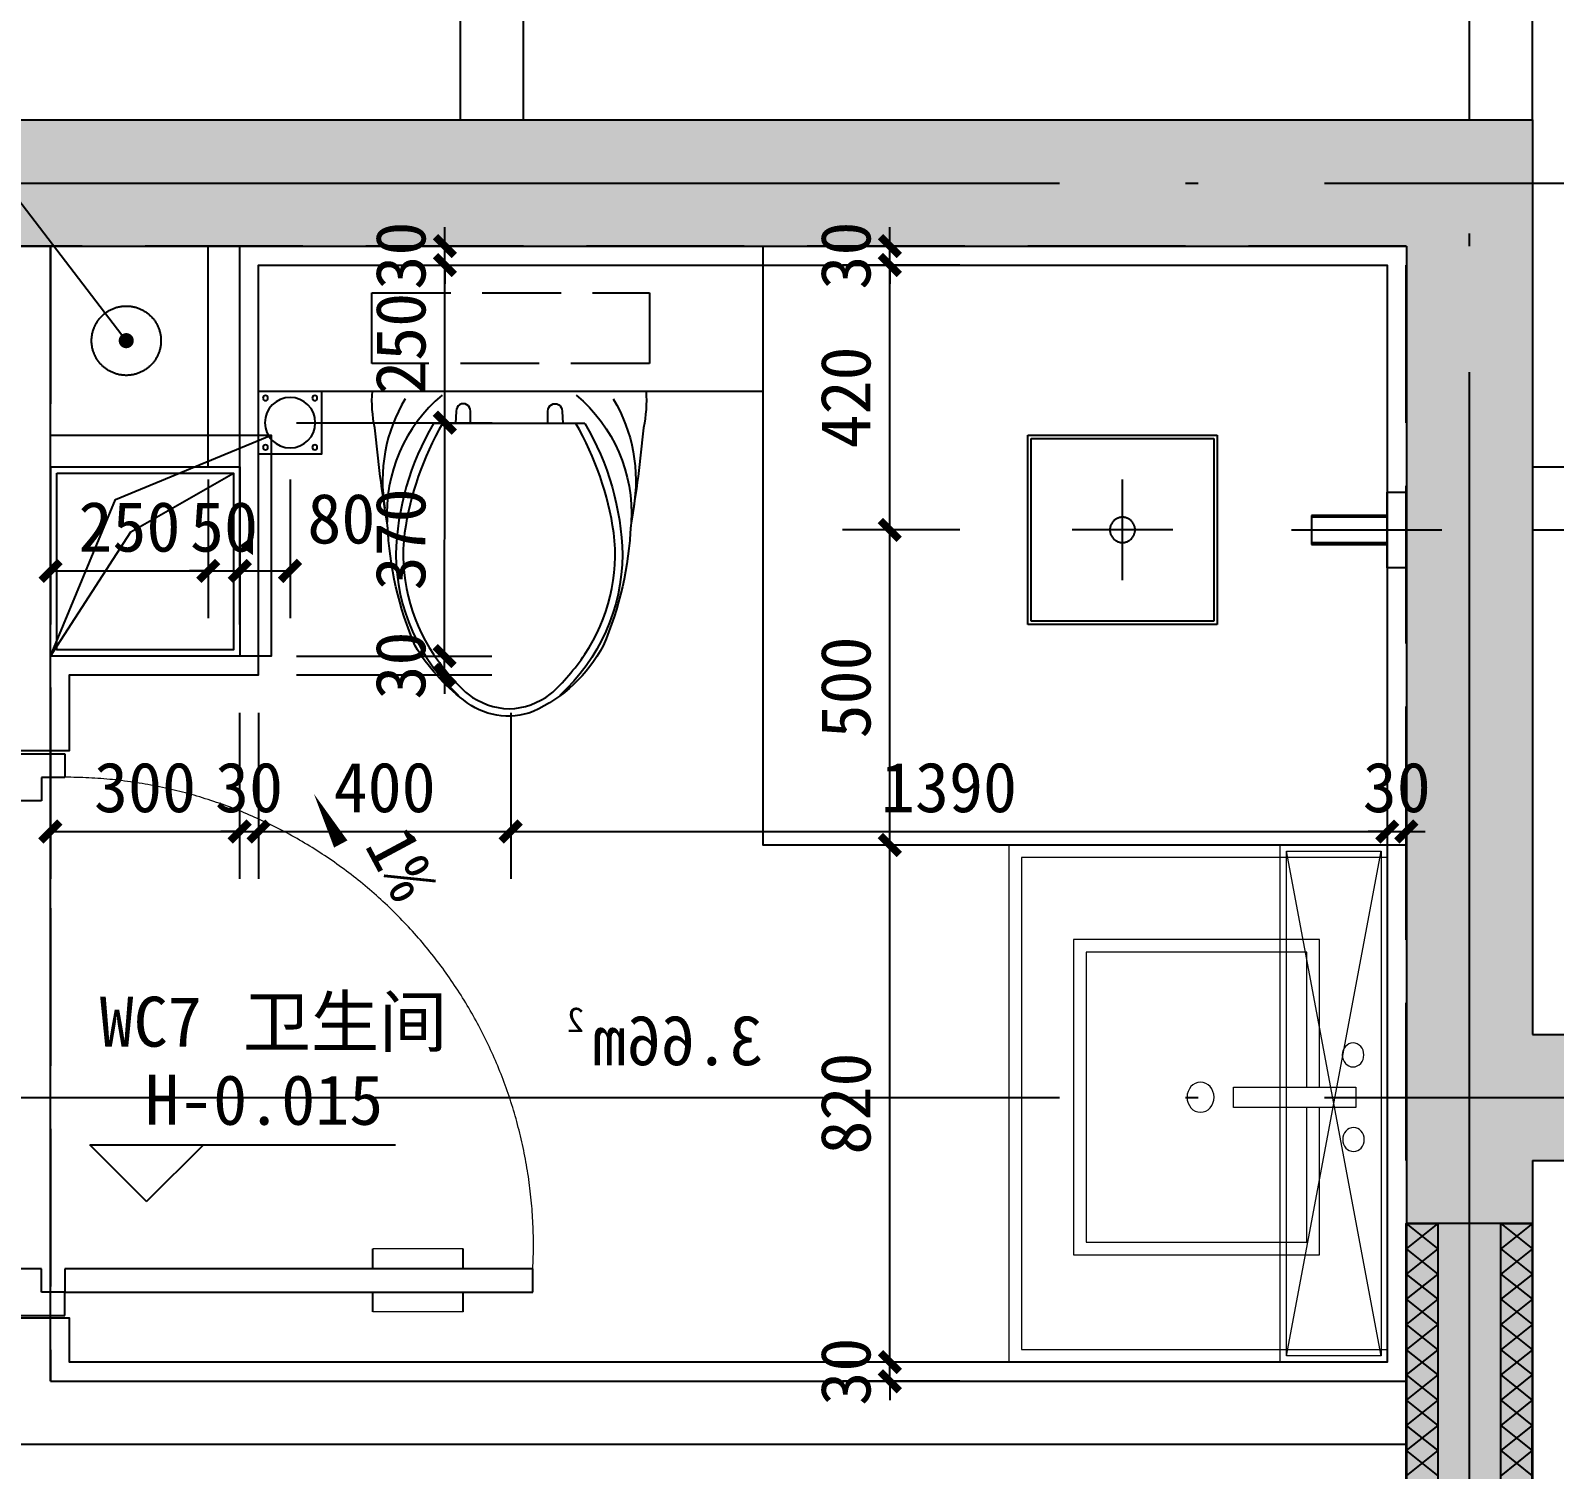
# Model space of a CAD drawing. Header units: millimetres. Extents: x -15 to 66915, y -15 to 18798.
# Drawn here: x 34304 to 36720, y 2882 to 5164 of the extents above; entities that cross this region are included whole.
import ezdxf
from ezdxf.xclip import XClip

# ---------------------------------------------------------------- set-up
doc = ezdxf.new("R2010")
doc.units = ezdxf.units.MM
doc.header["$LTSCALE"] = 1000
doc.header["$XCLIPFRAME"] = 2
for name, pattern in [('1#2#楼$0$DOTE', [2.42, 2, -0.2, 0.02, -0.2]), ('160-WC$0$__DASH', [0.35, 0.25, -0.1]), ('160-WC$0$DASH', [0.35, 0.25, -0.1]), ('160-墙体$0$给排水_排水-污水', [0]), ('3#-轴线$0$DOTE', [2.42, 2, -0.2, 0.02, -0.2]), ('DASH', [0.35, 0.25, -0.1])]:
    doc.linetypes.add(name, pattern=pattern)
doc.layers.get('Defpoints').update_dxf_attribs({"color": 4, "linetype": 'DASH'})
for name, color, linetype in [('1#2#楼$0$A-ANNO-DIM-SYMB', 3, 'Continuous'), ('1#2#楼$0$A-ANNO-DIMS', 3, 'Continuous'), ('1#2#楼$0$A-ANNO-DOTE', 10, '1#2#楼$0$DOTE'), ('1#2#楼$0$A-ANNO-ELEV', 3, 'Continuous'), ('1#2#楼$0$A-ANNO-IDEN', 3, 'Continuous'), ('1#2#楼$0$A-ANNO-TEXT', 7, 'Continuous'), ('1#2#楼$0$A-DOOR-IDEN', 53, 'Continuous'), ('160-WC$0$A-FLOR-SPCL', 225, 'Continuous'), ('160-WC$0$BS-STAIR', 225, 'Continuous'), ('160-WC$0$FF-洁具及配件', 31, 'Continuous'), ('160-WC$0$洁具', 225, 'Continuous'), ('160-墙体$0$A-DOOR', 51, 'Continuous'), ('160-墙体$0$A-FLOR-UNDR', 177, 'Continuous'), ('160-墙体$0$A-FURN-MOVE', 47, 'Continuous'), ('160-墙体$0$A-WALL-BLOK', 131, 'Continuous'), ('160-墙体$0$A-WALL-STUD', 133, 'Continuous'), ('160-墙体$0$P_drainage-sanitary', 93, '160-墙体$0$给排水_排水-污水'), ('160-墙体-PC$0$A-ANNO-HATC-PATT', 8, 'Continuous'), ('160-核心筒-标准层$0$A-COLU-CONC-HATC', 204, 'Continuous'), ('160-核心筒-标准层$0$A-WALL-BLOK', 131, 'Continuous'), ('160-核心筒-标准层$0$A-WALL-CONC', 9, 'Continuous'), ('3#-轴线$0$A-ANNO-DOTE', 10, '3#-轴线$0$DOTE')]:
    doc.layers.add(name, color=color, linetype=linetype)
doc.layers.add('160-WC$0$JJ-01-固定家具', color=225, linetype='Continuous', lineweight=0)
doc.styles.add('1#2#楼$0$_TCH_DIM', font='')
doc.styles.add('1#2#楼$0$_TCH_DIM_T3', font='')
doc.styles.add('1#2#楼$0$_TCH_WINDOW', font='')
doc.styles.add('160-WC$0$_TCH_SPACE', font='')
doc.styles.get('1#2#楼$0$_TCH_DIM').set_extended_font_data('SimSun')
doc.styles.get('1#2#楼$0$_TCH_DIM_T3').set_extended_font_data('SimSun')
doc.styles.get('1#2#楼$0$_TCH_WINDOW').set_extended_font_data('SimSun')
doc.styles.get('160-WC$0$_TCH_SPACE').set_extended_font_data('SimSun')
doc.dimstyles.new('1#2#楼$0$_TCH_ARCH&&30', dxfattribs={"dimtxt": 79.303797, "dimasz": 30, "dimexe": 75, "dimexo": 90, "dimgap": 30, "dimtad": 1, "dimdec": 0, "dimzin": 0, "dimdsep": 46, "dimtxsty": '1#2#楼$0$_TCH_DIM_T3', "dimblk": '1#2#楼$0$_ArchTick', "dimcen": 0.09, "dimclrt": 7, "dimazin": 2, "dimtfac": 1, "dimtdec": 0, "dimtix": 1, "dimtmove": 2, "dimatfit": 3, "dimfxl": 100, "dimtolj": 1, "dimtzin": 0, "dimarcsym": 0})

# ---------------------------------------------------------------- blocks, each defined once
blk = doc.blocks.new('160-墙体$0$$DorLib2D$00000009')
for p, q in [((0.4129, 0.9053), (0.4129, 0.0807)), ((0.4541, 0.9053), (0.4129, 0.9053)), ((0.4541, 0.0807), (0.4541, 0.9053)), ((0.4129, 0.7822), (0.378, 0.7822)), ((0.489, 0.7822), (0.4541, 0.7822)), ((0.4129, 0.6235), (0.378, 0.6235)), ((0.489, 0.6235), (0.4541, 0.6235)), ((-0.4941, 0.0807), (-0.4529, 0.0807)), ((-0.4941, -0.0018), (-0.4941, 0.0807)), ((-0.4529, 0.0807), (-0.4529, 0.0395)), ((0.4129, 0.0807), (0.4541, 0.0807)), ((0.4953, 0.0807), (0.4541, 0.0807)), ((0.4541, 0.0807), (0.4541, 0.0395)), ((0.4953, -0.0018), (0.4953, 0.0807)), ((-0.4529, 0.0395), (-0.4117, 0.0395)), ((-0.4117, 0.0395), (-0.4117, -0.0018)), ((0.4541, 0.0395), (0.4129, 0.0395)), ((0.4129, 0.0395), (0.4129, -0.0018)), ((-0.4941, -0.0018), (-0.4941, -0.0018)), ((-0.4117, -0.0018), (-0.4941, -0.0018)), ((0.4129, -0.0018), (0.4953, -0.0018)), ((0.4953, -0.0018), (0.4953, -0.0018))]:
    blk.add_line(p, q)
at = {"lineweight": 13}
for p, q in [((0.378, 0.7822), (0.378, 0.6235)), ((0.489, 0.7822), (0.489, 0.6235))]:
    blk.add_line(p, q, dxfattribs=at)
blk.add_arc((0.3716, 0.0817), 0.8246, 87.134, 180.0717, dxfattribs=at)
blk = doc.blocks.new('160-墙体')
at = {"layer": '160-墙体$0$A-DOOR'}
blk.add_line((10700, 3250), (10700, 4150), dxfattribs=at)
at = {"layer": '160-墙体$0$A-FLOR-UNDR'}
blk.add_lwpolyline([(10700, 4650), (11050, 4650), (11050, 4300), (10700, 4300)], close=True, dxfattribs=at)
blk.add_lwpolyline([(10700, 4300), (10803.1, 4548.2), (11050, 4650)], dxfattribs=at)
at = {"layer": '160-墙体$0$A-FURN-MOVE'}
for points in [[(10700, 4600), (11000, 4600), (11000, 4300), (10700, 4300)], [(10710, 4590), (10990, 4590), (10990, 4310), (10710, 4310)]]:
    blk.add_lwpolyline(points, close=True, dxfattribs=at)
blk.add_lwpolyline([(10700, 4300), (10827.1, 4496.7), (10990, 4590)], dxfattribs=at)
blk.add_lwpolyline([(11000, 4475, 0, 30, 0), (11020.8, 4475, 30, 30, 0)], format="xyseb", dxfattribs=at)
at = {"layer": '160-墙体$0$A-WALL-BLOK'}
for p, q in [((10700, 4950), (10600, 4950)), ((10700, 4150), (10700, 4950)), ((10600, 4150), (10700, 4150)), ((10700, 3250), (10600, 3250)), ((10700, 3150), (10700, 3250)), ((10700, 3150), (12850, 3150)), ((12850, 3150), (12850, 3050)), ((10600, 3050), (12850, 3050))]:
    blk.add_line(p, q, dxfattribs=at)
at = {"layer": '160-墙体$0$A-WALL-STUD'}
for p, q in [((10950, 4600), (10950, 4950)), ((10950, 4950), (11000, 4950)), ((11000, 4600), (11000, 4950)), ((10950, 4600), (11000, 4600))]:
    blk.add_line(p, q, dxfattribs=at)
at = {"layer": '160-墙体$0$P_drainage-sanitary'}
blk.add_circle((10820, 4800), 55, dxfattribs=at)
at = {"layer": '160-墙体$0$A-DOOR', "xscale": -900, "yscale": -900, "zscale": 100, "rotation": 90}
blk.add_blockref('160-墙体$0$$DorLib2D$00000009', (10650, 3700), dxfattribs=at)
blk = doc.blocks.new('160-核心筒-标准层')
at = {"layer": '160-核心筒-标准层$0$A-COLU-CONC-HATC'}
for points in [[(-7300, 1550), (-7500, 1350), (-3800, 1350), (-3600, 1550)], [(-3600, 1550), (-3800, 1350), (-3800, 0), (-3666.7, 0), (-3600, 100)], [(-3666.7, 0), (-3600, -100), (-1800, -100), (-1800, 100), (-3600, 100)], [(-3666.7, 0), (-3800, 0), (-3800, -3500), (-3700, -3566.7), (-3600, -3500), (-3600, -100)]]:
    blk.add_hatch(color=256, dxfattribs=at).paths.add_polyline_path(points)
at = {"layer": '160-核心筒-标准层$0$A-WALL-BLOK'}
for p, q in [((-5300, 1550), (-5300, 2200)), ((-3600, 1550), (-3600, 2200)), ((-5200, 1550), (-5200, 2100)), ((-3700, 1550), (-3700, 2100)), ((-5300, 1550), (-5200, 1550)), ((-3600, 1000), (-1800, 1000)), ((-3600, 1000), (-3600, 900)), ((-3600, 900), (-1800, 900))]:
    blk.add_line(p, q, dxfattribs=at)
at = {"layer": '160-核心筒-标准层$0$A-WALL-CONC'}
for p, q in [((-7300, 1550), (-3600, 1550)), ((-3600, 1550), (-3600, 100)), ((-7500, 1350), (-3800, 1350)), ((-3800, 1350), (-3800, 0)), ((-3600, 100), (-1800, 100)), ((-3800, 0), (-3800, -3500)), ((-3600, -100), (-1800, -100)), ((-3600, -100), (-3600, -3500))]:
    blk.add_line(p, q, dxfattribs=at)
blk = doc.blocks.new('160-WC$0$fffterthfhfghfghrtth')
at = {"color": 0, "ltscale": 300}
blk.add_line((-182.2, 0), (56.6, 0), dxfattribs=at)
at = {"color": 0, "linetype": '160-WC$0$DASH', "ltscale": 300}
for points in [[(-300, 150), (-600, 150), (-600, -150), (-300, -150)], [(-305, 145), (-595, 145), (-595, -145), (-305, -145)], [(-30, 60), (-30, -60), (0, -60), (0, 60)], [(-30, 23), (-30, -23), (-150, -23), (-150, 23)], [(-150, -20), (-150, 20), (-30, 20), (-30, -20)]]:
    blk.add_lwpolyline(points, close=True, dxfattribs=at)
for points in [[(-450, 80), (-450, -80)], [(-370, 0), (-530, 0)]]:
    blk.add_lwpolyline(points, dxfattribs=at)
blk.add_circle((-450, 0), 20, dxfattribs=at)
blk = doc.blocks.new('*U199')
for p, q in [((-420, 600.3), (-420, 0)), ((400, 600.3), (-420, 600.3)), ((400, 0), (400, 600.3)), ((-16, 244), (16, 244)), ((-16, 50), (-16, 244)), ((16, 244), (16, 50)), ((16, 50), (-16, 50))]:
    blk.add_line(p, q)
at = {"color": 250}
for p, q in [((-400, 580.3), (-400, 0)), ((380, 580.3), (-400, 580.3)), ((380, 0), (380, 580.3))]:
    blk.add_line(p, q, dxfattribs=at)
at = {"color": 0, "linetype": 'ByBlock'}
for p, q in [((-420, 170), (400, 170)), ((400, 0), (-420, 0))]:
    blk.add_line(p, q, dxfattribs=at)
at = {"color": 8}
for p, q in [((-410, 10), (390, 160)), ((-410, 160), (390, 10))]:
    blk.add_line(p, q, dxfattribs=at)
for points in [[(16, 107.6), (250, 107.6), (250, 497.6), (-250, 497.6), (-250, 107.6), (-16, 107.6)], [(16, 127.6), (230, 127.6), (230, 477.6), (-230, 477.6), (-230, 127.6), (-16, 127.6)]]:
    blk.add_lwpolyline(points)
blk.add_lwpolyline([(-410, 160), (390, 160), (390, 10), (-410, 10)], close=True, dxfattribs=at)
at = {"extrusion": (0, 0, -1)}
for centre, major_axis, start_param, end_param in [((0, 296.2), (-23.8, 0), 1.570796326795389, 7.853981633974973), ((67.1, 54.3), (-19, 0), 1.570796326798259, 7.853981633977845)]:
    blk.add_ellipse(centre, major_axis=major_axis, ratio=0.89986, start_param=start_param, end_param=end_param, dxfattribs=at)
blk.add_ellipse((-67.1, 53.6), major_axis=(19, 0), ratio=0.89986, dxfattribs=at)
blk = doc.blocks.new('160-WC$0$dfghrtjrtuj6')
at = {"layer": '160-WC$0$A-FLOR-SPCL'}
for points in [[(-217, 0, 0.071142), (-213, -58.1, 0.019152), (-192.8, -212.4, 0.090609), (-149, -404.1, 0.163158), (-38.2, -508, 0.273043), (72.6, -489.5, 0.094885), (149, -404.1, 0.090609), (192.8, -212.4, 0.019152), (213, -58.1, 0.071142), (217, 0)], [(-165, -12.4, 0.180688), (-197.1, -185.5, -4.705295)], [(-106.5, -6.4, 0.237416), (-193.6, -207.9, -3.87225)], [(-61.3, -50.9), (-61.5, -31.5, 1.018669), (-84.1, -31.5), (-85.1, -51.1)], [(61.3, -50.9), (61.5, -31.5, -1.018669), (84.1, -31.5), (85.1, -51.1)], [(106.5, -6.4, -0.237416), (193.6, -207.9, 3.87225)], [(165, -12.4, -0.180688), (197.1, -185.5, 4.705295)], [(-119.9, -51.4, 0.129606), (-179.5, -259.3, 0.211204), (-80.1, -482.5, 2.252949)], [(105.7, -51.3, -0.095348), (165.9, -224.7, -0.180567), (119.8, -417.3, -0.059956), (65.2, -480.7, -0.149733), (0, -503.9, -0.149733), (-65.2, -480.7, -0.059956), (-119.9, -417.3, -0.180567), (-165.9, -224.7, -0.095348), (-105.7, -51.3, 0.095348)], [(119.9, -51.4, -0.129606), (179.5, -259.3, -0.211204), (80.1, -482.5, -2.252949)]]:
    blk.add_lwpolyline(points, format="xyb", dxfattribs=at)
blk.add_lwpolyline([(-119.9, -51.4), (119.9, -51.4)], dxfattribs=at)
blk = doc.blocks.new('160-WC$0$A$C446C3F73')
at = {"layer": '160-WC$0$A-FLOR-SPCL'}
blk.add_lwpolyline([(-50, -50), (50, -50), (50, 50), (-50, 50)], close=True, dxfattribs=at)
for centre, radius in [((-39.1, 39.1), 4), ((0, 0), 40), ((39.1, 39.1), 4), ((-39.1, -39.1), 4), ((39.1, -39.1), 4)]:
    blk.add_circle(centre, radius, dxfattribs=at)
blk = doc.blocks.new('160-WC')
at = {"layer": '160-WC$0$A-FLOR-SPCL'}
blk.add_line((-10929.8, -3280), (-11729.8, -3280), dxfattribs=at)
blk.add_lwpolyline([(-10599.8, -3850), (-10629.8, -3850), (-10629.8, -3730), (-10929.8, -3730), (-10929.8, -3080), (-12719.8, -3080), (-12719.8, -3979.7), (-12719.8, -3979.7), (-12719.8, -4819.7), (-10629.8, -4819.7), (-10629.8, -4750), (-10599.8, -4750)], dxfattribs=at)
at = {"layer": '160-WC$0$A-FLOR-SPCL', "linetype": '160-WC$0$__DASH', "ltscale": 0.5}
blk.add_lwpolyline([(-11550, -3236.4), (-11109.6, -3236.4), (-11109.6, -3124.1), (-11550, -3124.1)], close=True, dxfattribs=at)
at = {"layer": '160-WC$0$BS-STAIR'}
blk.add_lwpolyline([(-12749.8, -3999.7), (-11729.8, -3999.7), (-11729.8, -3050)], dxfattribs=at)
at = {"layer": 'Defpoints'}
for points in [[(-12749.8, -3050), (-10599.8, -3050), (-10599.8, -4850), (-12749.8, -4850), (-12749.8, -4030), (-12749.8, -4030)], [(-10899.8, -3700), (-10599.8, -3700), (-10599.8, -3050), (-10899.8, -3050)]]:
    blk.add_lwpolyline(points, close=True, dxfattribs=at)
at = {"layer": '160-WC$0$A-FLOR-SPCL', "rotation": 90}
blk.add_blockref('160-WC$0$A$C446C3F73', (-10979.8, -3330), dxfattribs=at)
at = {"layer": '160-WC$0$FF-洁具及配件'}
blk.add_blockref('160-WC$0$dfghrtjrtuj6', (-11327.2, -3280), dxfattribs=at)
at = {"layer": '160-WC$0$JJ-01-固定家具', "extrusion": (0, 0, -1), "zscale": -1, "rotation": 90}
blk.add_blockref('*U199', (12719.8, -4399.7), dxfattribs=at)
at = {"layer": '160-WC$0$洁具', "extrusion": (0, 0, -1), "xscale": -1.000000000000001, "zscale": -1.000000000000001, "rotation": 179.9996984089175}
blk.add_blockref('160-WC$0$fffterthfhfghfghrtth', (12749.8, -3500), dxfattribs=at)
at = {"layer": 'Defpoints', "style": '160-WC$0$_TCH_SPACE'}
for s, height, p in [('3.66m', 79.3, (-11729.5, -4348.9)), ('2', 39.7, (-11445.9, -4296.4))]:
    blk.add_text(s, height=height, dxfattribs=at).set_placement(p)
blk = doc.blocks.new('160-家具-标', base_point=(73350, 11050.5))
at = {"layer": 'Defpoints'}
blk.add_lwpolyline([(60600, 11050.5), (63900, 11050.5), (63900, 15900.5), (62850, 15900.5), (62850, 14000.5), (60600, 14000.5)], close=True, dxfattribs=at)
blk = doc.blocks.new('160-墙体-PC$0$$LinePat$保温板1')
at = {"color": 0}
for p, q in [((0, 0), (16, -20)), ((0, -20), (16, 0))]:
    blk.add_line(p, q, dxfattribs=at)
blk = doc.blocks.new('160-墙体-PC')
at = {"layer": '160-墙体-PC$0$A-ANNO-HATC-PATT'}
for points in [[(12899.5, 399.9), (12849.5, 399.9), (12849.8, 3400), (12899.8, 3400)], [(13049.8, 3400), (12849.8, 3400), (12849.5, 399.9), (13049.5, 399.9)], [(13049.5, 399.9), (12999.5, 399.9), (12999.8, 3400), (13049.8, 3400)]]:
    blk.add_lwpolyline(points, close=True, dxfattribs=at)
at = {"layer": '160-墙体-PC$0$A-ANNO-HATC-PATT', "yscale": 2.5, "zscale": 2.5}
for p, xscale, rotation in [((12899.8, 3400), 2.500068879042657, 269.995450837619), ((13049.8, 3400), 2.500068879036587, 269.9954507834771), ((12899.8, 3360), 2.500068879042657, 269.995450837619), ((13049.8, 3360), 2.500068879036587, 269.9954507834771), ((12899.8, 3320), 2.500068879042657, 269.995450837619), ((13049.8, 3320), 2.500068879036587, 269.9954507834771), ((12899.8, 3280), 2.500068879042657, 269.995450837619), ((13049.8, 3280), 2.500068879036587, 269.9954507834771), ((12899.8, 3240), 2.500068879042657, 269.995450837619), ((13049.8, 3240), 2.500068879036587, 269.9954507834771), ((12899.8, 3200), 2.500068879042657, 269.995450837619), ((13049.8, 3200), 2.500068879036587, 269.9954507834771), ((12899.7, 3160), 2.500068879042657, 269.995450837619), ((13049.7, 3160), 2.500068879036587, 269.9954507834771), ((12899.7, 3120), 2.500068879042657, 269.995450837619), ((13049.7, 3120), 2.500068879036587, 269.9954507834771), ((12899.7, 3080), 2.500068879042657, 269.995450837619), ((13049.7, 3080), 2.500068879036587, 269.9954507834771), ((12899.7, 3040), 2.500068879042657, 269.995450837619), ((13049.7, 3040), 2.500068879036587, 269.9954507834771)]:
    blk.add_blockref('160-墙体-PC$0$$LinePat$保温板1', p, dxfattribs=dict(at, xscale=xscale, rotation=rotation))
blk = doc.blocks.new('1#2#楼$0$GTFBGF')
blk.add_blockref('160-核心筒-标准层', (7400, -7700))
ref = blk.add_blockref('160-墙体-PC', (-9250, -11300))
XClip(ref).set_block_clipping_path([(13249.9999999997, 5350.000000002), (10449.9999999998, 5350.000000002), (10449.9999999998, 11800.000000002), (-900.0000000002, 11800.000000002), (-900.0000000002, -2099.999999998), (13249.9999999996, -2099.9999999981)])
ref = blk.add_blockref('160-墙体', (-9250, -11300))
XClip(ref).set_block_clipping_path([(13249.9999999999, 5349.9999999999), (10450, 5349.9999999999), (10450, 11800), (-900, 11800), (-900, -2100), (13249.9999999998, -2100.0000000002)])
at = {"xscale": -1}
for name, p in [('160-家具-标', (-9150, -11200)), ('160-WC', (-9150, -3300))]:
    blk.add_blockref(name, p, dxfattribs=at)
blk = doc.blocks.new('1#2#楼$0$_ArchTick')
at = {"color": 0, "linetype": 'ByBlock', "const_width": 0.4}
blk.add_lwpolyline([(-0.5, -0.5), (0.5, 0.5)], dxfattribs=at)
blk = doc.blocks.new('*D798')
at = {"layer": '1#2#楼$0$A-ANNO-DIMS', "color": 0, "lineweight": -2, "transparency": 16777216}
for p, q in [((34960.4, 4172.1), (34960.4, 4202.1)), ((34725.2, 4172.2), (35035.4, 4172.1)), ((34960.4, 4142.1), (34960.4, 4172.1)), ((34725.2, 4142.2), (35035.4, 4142.1)), ((34960.4, 4142.1), (34960.4, 4112.1))]:
    blk.add_line(p, q, dxfattribs=at)
at = {"layer": 'Defpoints', "color": 0, "transparency": 16777216}
for p in [(34635.2, 4172.2), (34960.4, 4172.1), (34635.2, 4142.2)]:
    blk.add_point(p, dxfattribs=at)
at = {"layer": '1#2#楼$0$A-ANNO-DIMS', "color": 0, "lineweight": -2, "transparency": 16777216, "xscale": 30, "yscale": 30, "zscale": 30}
for p, rotation in [((34960.4, 4172.1), 269.9787113081583), ((34960.4, 4142.1), 89.97871130815831)]:
    blk.add_blockref('1#2#楼$0$_ArchTick', p, dxfattribs=dict(at, rotation=rotation))
at = {"layer": '1#2#楼$0$A-ANNO-DIMS', "color": 7, "transparency": 16777216, "insert": (34890.8, 4157.1), "char_height": 79.3, "attachment_point": 5, "rotation": 89.9787, "style": '1#2#楼$0$_TCH_DIM_T3'}
blk.add_mtext('\\A1;30', dxfattribs=at)
blk = doc.blocks.new('*D799')
at = {"layer": '1#2#楼$0$A-ANNO-DIMS', "color": 0, "lineweight": -2, "transparency": 16777216}
for p, q in [((34725.4, 4542.2), (35035.6, 4542.1)), ((34960.4, 4172.1), (34960.6, 4542.1)), ((34725.2, 4172.2), (35035.4, 4172.1))]:
    blk.add_line(p, q, dxfattribs=at)
at = {"layer": 'Defpoints', "color": 0, "transparency": 16777216}
for p in [(34635.4, 4542.3), (34960.6, 4542.1), (34635.2, 4172.2)]:
    blk.add_point(p, dxfattribs=at)
at = {"layer": '1#2#楼$0$A-ANNO-DIMS', "color": 0, "lineweight": -2, "transparency": 16777216, "xscale": 30, "yscale": 30, "zscale": 30}
for p, rotation in [((34960.6, 4542.1), 89.97871130815567), ((34960.4, 4172.1), 269.9787113081557)]:
    blk.add_blockref('1#2#楼$0$_ArchTick', p, dxfattribs=dict(at, rotation=rotation))
at = {"layer": '1#2#楼$0$A-ANNO-DIMS', "color": 7, "transparency": 16777216, "insert": (34890.8, 4357.2), "char_height": 79.3, "attachment_point": 5, "rotation": 89.9787, "style": '1#2#楼$0$_TCH_DIM_T3'}
blk.add_mtext('\\A1;370', dxfattribs=at)
blk = doc.blocks.new('*D800')
at = {"layer": '1#2#楼$0$A-ANNO-DIMS', "color": 0, "lineweight": -2, "transparency": 16777216}
for p, q in [((34725.5, 4792.2), (35035.7, 4792.1)), ((34960.6, 4542.1), (34960.7, 4792.1)), ((34725.4, 4542.2), (35035.6, 4542.1))]:
    blk.add_line(p, q, dxfattribs=at)
at = {"layer": 'Defpoints', "color": 0, "transparency": 16777216}
for p in [(34635.5, 4792.2), (34960.7, 4792.1), (34635.4, 4542.3)]:
    blk.add_point(p, dxfattribs=at)
at = {"layer": '1#2#楼$0$A-ANNO-DIMS', "color": 0, "lineweight": -2, "transparency": 16777216, "xscale": 30, "yscale": 30, "zscale": 30}
for p, rotation in [((34960.7, 4792.1), 89.97871130815702), ((34960.6, 4542.1), 269.978711308157)]:
    blk.add_blockref('1#2#楼$0$_ArchTick', p, dxfattribs=dict(at, rotation=rotation))
at = {"layer": '1#2#楼$0$A-ANNO-DIMS', "color": 7, "transparency": 16777216, "insert": (34891, 4667.2), "char_height": 79.3, "attachment_point": 5, "rotation": 89.9787, "style": '1#2#楼$0$_TCH_DIM_T3'}
blk.add_mtext('\\A1;250', dxfattribs=at)
blk = doc.blocks.new('*D801')
at = {"layer": '1#2#楼$0$A-ANNO-DIMS', "color": 0, "lineweight": -2, "transparency": 16777216}
for p, q in [((34960.7, 4822.1), (34960.7, 4852.1)), ((34725.5, 4822.2), (35035.7, 4822.1)), ((34960.7, 4792.1), (34960.7, 4822.1)), ((34725.5, 4792.2), (35035.7, 4792.1)), ((34960.7, 4792.1), (34960.6, 4762.1))]:
    blk.add_line(p, q, dxfattribs=at)
at = {"layer": 'Defpoints', "color": 0, "transparency": 16777216}
for p in [(34635.5, 4822.2), (34960.7, 4822.1), (34635.5, 4792.2)]:
    blk.add_point(p, dxfattribs=at)
at = {"layer": '1#2#楼$0$A-ANNO-DIMS', "color": 0, "lineweight": -2, "transparency": 16777216, "xscale": 30, "yscale": 30, "zscale": 30}
for p, rotation in [((34960.7, 4822.1), 269.9787113081557), ((34960.7, 4792.1), 89.97871130815575)]:
    blk.add_blockref('1#2#楼$0$_ArchTick', p, dxfattribs=dict(at, rotation=rotation))
at = {"layer": '1#2#楼$0$A-ANNO-DIMS', "color": 7, "transparency": 16777216, "insert": (34891, 4807.1), "char_height": 79.3, "attachment_point": 5, "rotation": 89.9787, "style": '1#2#楼$0$_TCH_DIM_T3'}
blk.add_mtext('\\A1;30', dxfattribs=at)
blk = doc.blocks.new('*D802')
at = {"layer": '1#2#楼$0$A-ANNO-DIMS', "color": 0, "lineweight": -2, "transparency": 16777216}
for p, q in [((34335.5, 4452.2), (34335.5, 4232.1)), ((34585.5, 4452.2), (34585.5, 4232.1)), ((34335.5, 4307.1), (34585.5, 4307.1))]:
    blk.add_line(p, q, dxfattribs=at)
at = {"layer": 'Defpoints', "color": 0, "transparency": 16777216}
for p in [(34335.5, 4542.2), (34585.5, 4542.2), (34585.5, 4307.1)]:
    blk.add_point(p, dxfattribs=at)
at = {"layer": '1#2#楼$0$A-ANNO-DIMS', "color": 0, "lineweight": -2, "transparency": 16777216, "xscale": 30, "yscale": 30, "zscale": 30, "rotation": 180}
blk.add_blockref('1#2#楼$0$_ArchTick', (34335.5, 4307.1), dxfattribs=at)
at = {"layer": '1#2#楼$0$A-ANNO-DIMS', "color": 0, "lineweight": -2, "transparency": 16777216, "xscale": 30, "yscale": 30, "zscale": 30}
blk.add_blockref('1#2#楼$0$_ArchTick', (34585.5, 4307.1), dxfattribs=at)
at = {"layer": '1#2#楼$0$A-ANNO-DIMS', "color": 7, "transparency": 16777216, "insert": (34460.5, 4376.7), "char_height": 79.3, "attachment_point": 5, "style": '1#2#楼$0$_TCH_DIM_T3'}
blk.add_mtext('\\A1;250', dxfattribs=at)
blk = doc.blocks.new('*D803')
at = {"layer": '1#2#楼$0$A-ANNO-DIMS', "color": 0, "lineweight": -2, "transparency": 16777216}
for p, q in [((34585.5, 4452.2), (34585.5, 4232.1)), ((34635.5, 4452.2), (34635.5, 4232.1)), ((34585.5, 4307.1), (34555.5, 4307.1)), ((34585.5, 4307.1), (34635.5, 4307.1)), ((34635.5, 4307.1), (34665.5, 4307.1))]:
    blk.add_line(p, q, dxfattribs=at)
at = {"layer": 'Defpoints', "color": 0, "transparency": 16777216}
for p in [(34585.5, 4542.2), (34635.5, 4542.2), (34635.5, 4307.1)]:
    blk.add_point(p, dxfattribs=at)
at = {"layer": '1#2#楼$0$A-ANNO-DIMS', "color": 0, "lineweight": -2, "transparency": 16777216, "xscale": 30, "yscale": 30, "zscale": 30}
blk.add_blockref('1#2#楼$0$_ArchTick', (34585.5, 4307.1), dxfattribs=at)
at = {"layer": '1#2#楼$0$A-ANNO-DIMS', "color": 0, "lineweight": -2, "transparency": 16777216, "xscale": 30, "yscale": 30, "zscale": 30, "rotation": 180}
blk.add_blockref('1#2#楼$0$_ArchTick', (34635.5, 4307.1), dxfattribs=at)
at = {"layer": '1#2#楼$0$A-ANNO-DIMS', "color": 7, "transparency": 16777216, "insert": (34610.5, 4376.7), "char_height": 79.3, "attachment_point": 5, "style": '1#2#楼$0$_TCH_DIM_T3'}
blk.add_mtext('\\A1;50', dxfattribs=at)
blk = doc.blocks.new('*D804')
at = {"layer": '1#2#楼$0$A-ANNO-DIMS', "color": 0, "lineweight": -2, "transparency": 16777216}
for p, q in [((34635.5, 4452.2), (34635.5, 4232.1)), ((34715.2, 4452.2), (34715.2, 4232.1)), ((34635.5, 4307.1), (34715.2, 4307.1))]:
    blk.add_line(p, q, dxfattribs=at)
at = {"layer": 'Defpoints', "color": 0, "transparency": 16777216}
for p in [(34635.5, 4542.2), (34715.2, 4542.2), (34715.2, 4307.1)]:
    blk.add_point(p, dxfattribs=at)
at = {"layer": '1#2#楼$0$A-ANNO-DIMS', "color": 0, "lineweight": -2, "transparency": 16777216, "xscale": 30, "yscale": 30, "zscale": 30, "rotation": 180}
blk.add_blockref('1#2#楼$0$_ArchTick', (34635.5, 4307.1), dxfattribs=at)
at = {"layer": '1#2#楼$0$A-ANNO-DIMS', "color": 0, "lineweight": -2, "transparency": 16777216, "xscale": 30, "yscale": 30, "zscale": 30}
blk.add_blockref('1#2#楼$0$_ArchTick', (34715.2, 4307.1), dxfattribs=at)
at = {"layer": '1#2#楼$0$A-ANNO-DIMS', "color": 7, "transparency": 16777216, "insert": (34796.6, 4389.6), "char_height": 79.3, "attachment_point": 5, "style": '1#2#楼$0$_TCH_DIM_T3'}
blk.add_mtext('\\A1;80', dxfattribs=at)
blk = doc.blocks.new('*D805')
at = {"layer": '1#2#楼$0$A-ANNO-DIMS', "color": 0, "lineweight": -2, "transparency": 16777216}
for p, q in [((35666.4, 3052.5), (35666.4, 3082.5)), ((35777.3, 3052.5), (35591.4, 3052.5)), ((35666.4, 3022.2), (35666.4, 3052.5)), ((35777.3, 3022.2), (35591.4, 3022.2)), ((35666.4, 3022.2), (35666.4, 2992.2))]:
    blk.add_line(p, q, dxfattribs=at)
at = {"layer": 'Defpoints', "color": 0, "transparency": 16777216}
for p in [(35666.4, 3052.5), (35867.3, 3052.5), (35867.3, 3022.2)]:
    blk.add_point(p, dxfattribs=at)
at = {"layer": '1#2#楼$0$A-ANNO-DIMS', "color": 0, "lineweight": -2, "transparency": 16777216, "xscale": 30, "yscale": 30, "zscale": 30}
for p, rotation in [((35666.4, 3052.5), 270), ((35666.4, 3022.2), 90)]:
    blk.add_blockref('1#2#楼$0$_ArchTick', p, dxfattribs=dict(at, rotation=rotation))
at = {"layer": '1#2#楼$0$A-ANNO-DIMS', "color": 7, "transparency": 16777216, "insert": (35596.7, 3037.4), "char_height": 79.3, "attachment_point": 5, "rotation": 90, "style": '1#2#楼$0$_TCH_DIM_T3'}
blk.add_mtext('\\A1;30', dxfattribs=at)
blk = doc.blocks.new('*D806')
at = {"layer": '1#2#楼$0$A-ANNO-DIMS', "color": 0, "lineweight": -2, "transparency": 16777216}
for p, q in [((35777.3, 3872.5), (35591.4, 3872.5)), ((35666.4, 3052.5), (35666.4, 3872.5)), ((35777.3, 3052.5), (35591.4, 3052.5))]:
    blk.add_line(p, q, dxfattribs=at)
at = {"layer": 'Defpoints', "color": 0, "transparency": 16777216}
for p in [(35666.4, 3872.5), (35867.3, 3872.5), (35867.3, 3052.5)]:
    blk.add_point(p, dxfattribs=at)
at = {"layer": '1#2#楼$0$A-ANNO-DIMS', "color": 0, "lineweight": -2, "transparency": 16777216, "xscale": 30, "yscale": 30, "zscale": 30}
for p, rotation in [((35666.4, 3872.5), 90), ((35666.4, 3052.5), 270)]:
    blk.add_blockref('1#2#楼$0$_ArchTick', p, dxfattribs=dict(at, rotation=rotation))
at = {"layer": '1#2#楼$0$A-ANNO-DIMS', "color": 7, "transparency": 16777216, "insert": (35596.7, 3462.5), "char_height": 79.3, "attachment_point": 5, "rotation": 90, "style": '1#2#楼$0$_TCH_DIM_T3'}
blk.add_mtext('\\A1;820', dxfattribs=at)
blk = doc.blocks.new('*D807')
at = {"layer": '1#2#楼$0$A-ANNO-DIMS', "color": 0, "lineweight": -2, "transparency": 16777216}
for p, q in [((35777.3, 4372.2), (35591.4, 4372.2)), ((35666.4, 3872.5), (35666.4, 4372.2)), ((35777.3, 3872.5), (35591.4, 3872.5))]:
    blk.add_line(p, q, dxfattribs=at)
at = {"layer": 'Defpoints', "color": 0, "transparency": 16777216}
for p in [(35666.4, 4372.2), (35867.3, 4372.2), (35867.3, 3872.5)]:
    blk.add_point(p, dxfattribs=at)
at = {"layer": '1#2#楼$0$A-ANNO-DIMS', "color": 0, "lineweight": -2, "transparency": 16777216, "xscale": 30, "yscale": 30, "zscale": 30}
for p, rotation in [((35666.4, 4372.2), 90), ((35666.4, 3872.5), 270)]:
    blk.add_blockref('1#2#楼$0$_ArchTick', p, dxfattribs=dict(at, rotation=rotation))
at = {"layer": '1#2#楼$0$A-ANNO-DIMS', "color": 7, "transparency": 16777216, "insert": (35596.7, 4122.4), "char_height": 79.3, "attachment_point": 5, "rotation": 90, "style": '1#2#楼$0$_TCH_DIM_T3'}
blk.add_mtext('\\A1;500', dxfattribs=at)
blk = doc.blocks.new('*D808')
at = {"layer": '1#2#楼$0$A-ANNO-DIMS', "color": 0, "lineweight": -2, "transparency": 16777216}
for p, q in [((35777.3, 4792.2), (35591.4, 4792.2)), ((35666.4, 4372.2), (35666.4, 4792.2)), ((35777.3, 4372.2), (35591.4, 4372.2))]:
    blk.add_line(p, q, dxfattribs=at)
at = {"layer": 'Defpoints', "color": 0, "transparency": 16777216}
for p in [(35666.4, 4792.2), (35867.3, 4792.2), (35867.3, 4372.2)]:
    blk.add_point(p, dxfattribs=at)
at = {"layer": '1#2#楼$0$A-ANNO-DIMS', "color": 0, "lineweight": -2, "transparency": 16777216, "xscale": 30, "yscale": 30, "zscale": 30}
for p, rotation in [((35666.4, 4792.2), 90), ((35666.4, 4372.2), 270)]:
    blk.add_blockref('1#2#楼$0$_ArchTick', p, dxfattribs=dict(at, rotation=rotation))
at = {"layer": '1#2#楼$0$A-ANNO-DIMS', "color": 7, "transparency": 16777216, "insert": (35596.7, 4582.2), "char_height": 79.3, "attachment_point": 5, "rotation": 90, "style": '1#2#楼$0$_TCH_DIM_T3'}
blk.add_mtext('\\A1;420', dxfattribs=at)
blk = doc.blocks.new('*D809')
at = {"layer": '1#2#楼$0$A-ANNO-DIMS', "color": 0, "lineweight": -2, "transparency": 16777216}
for p, q in [((35666.4, 4822.2), (35666.4, 4852.2)), ((35777.3, 4822.2), (35591.4, 4822.2)), ((35666.4, 4792.2), (35666.4, 4822.2)), ((35777.3, 4792.2), (35591.4, 4792.2)), ((35666.4, 4792.2), (35666.4, 4762.2))]:
    blk.add_line(p, q, dxfattribs=at)
at = {"layer": 'Defpoints', "color": 0, "transparency": 16777216}
for p in [(35666.4, 4822.2), (35867.3, 4822.2), (35867.3, 4792.2)]:
    blk.add_point(p, dxfattribs=at)
at = {"layer": '1#2#楼$0$A-ANNO-DIMS', "color": 0, "lineweight": -2, "transparency": 16777216, "xscale": 30, "yscale": 30, "zscale": 30}
for p, rotation in [((35666.4, 4822.2), 270), ((35666.4, 4792.2), 90)]:
    blk.add_blockref('1#2#楼$0$_ArchTick', p, dxfattribs=dict(at, rotation=rotation))
at = {"layer": '1#2#楼$0$A-ANNO-DIMS', "color": 7, "transparency": 16777216, "insert": (35596.7, 4807.2), "char_height": 79.3, "attachment_point": 5, "rotation": 90, "style": '1#2#楼$0$_TCH_DIM_T3'}
blk.add_mtext('\\A1;30', dxfattribs=at)
blk = doc.blocks.new('*D810')
at = {"layer": '1#2#楼$0$A-ANNO-DIMS', "color": 0, "lineweight": -2, "transparency": 16777216}
for p, q in [((34335.2, 4082.2), (34335.2, 3818.9)), ((34635.2, 4082.2), (34635.2, 3818.9)), ((34335.2, 3893.9), (34635.2, 3893.9))]:
    blk.add_line(p, q, dxfattribs=at)
at = {"layer": 'Defpoints', "color": 0, "transparency": 16777216}
for p in [(34335.2, 4172.2), (34635.2, 4172.2), (34635.2, 3893.9)]:
    blk.add_point(p, dxfattribs=at)
at = {"layer": '1#2#楼$0$A-ANNO-DIMS', "color": 0, "lineweight": -2, "transparency": 16777216, "xscale": 30, "yscale": 30, "zscale": 30, "rotation": 180}
blk.add_blockref('1#2#楼$0$_ArchTick', (34335.2, 3893.9), dxfattribs=at)
at = {"layer": '1#2#楼$0$A-ANNO-DIMS', "color": 0, "lineweight": -2, "transparency": 16777216, "xscale": 30, "yscale": 30, "zscale": 30}
blk.add_blockref('1#2#楼$0$_ArchTick', (34635.2, 3893.9), dxfattribs=at)
at = {"layer": '1#2#楼$0$A-ANNO-DIMS', "color": 7, "transparency": 16777216, "insert": (34485.2, 3963.5), "char_height": 79.3, "attachment_point": 5, "style": '1#2#楼$0$_TCH_DIM_T3'}
blk.add_mtext('\\A1;300', dxfattribs=at)
blk = doc.blocks.new('*D811')
at = {"layer": '1#2#楼$0$A-ANNO-DIMS', "color": 0, "lineweight": -2, "transparency": 16777216}
for p, q in [((34635.2, 4082.2), (34635.2, 3818.9)), ((34665.2, 4082.2), (34665.2, 3818.9)), ((34635.2, 3893.9), (34605.2, 3893.9)), ((34635.2, 3893.9), (34665.2, 3893.9)), ((34665.2, 3893.9), (34695.2, 3893.9))]:
    blk.add_line(p, q, dxfattribs=at)
at = {"layer": 'Defpoints', "color": 0, "transparency": 16777216}
for p in [(34635.2, 4172.2), (34665.2, 4172.2), (34665.2, 3893.9)]:
    blk.add_point(p, dxfattribs=at)
at = {"layer": '1#2#楼$0$A-ANNO-DIMS', "color": 0, "lineweight": -2, "transparency": 16777216, "xscale": 30, "yscale": 30, "zscale": 30}
blk.add_blockref('1#2#楼$0$_ArchTick', (34635.2, 3893.9), dxfattribs=at)
at = {"layer": '1#2#楼$0$A-ANNO-DIMS', "color": 0, "lineweight": -2, "transparency": 16777216, "xscale": 30, "yscale": 30, "zscale": 30, "rotation": 180}
blk.add_blockref('1#2#楼$0$_ArchTick', (34665.2, 3893.9), dxfattribs=at)
at = {"layer": '1#2#楼$0$A-ANNO-DIMS', "color": 7, "transparency": 16777216, "insert": (34650.2, 3963.5), "char_height": 79.3, "attachment_point": 5, "style": '1#2#楼$0$_TCH_DIM_T3'}
blk.add_mtext('\\A1;30', dxfattribs=at)
blk = doc.blocks.new('*D812')
at = {"layer": '1#2#楼$0$A-ANNO-DIMS', "color": 0, "lineweight": -2, "transparency": 16777216}
for p, q in [((34665.2, 4082.2), (34665.2, 3818.9)), ((35065.2, 4082.2), (35065.2, 3818.9)), ((34665.2, 3893.9), (35065.2, 3893.9))]:
    blk.add_line(p, q, dxfattribs=at)
at = {"layer": 'Defpoints', "color": 0, "transparency": 16777216}
for p in [(34665.2, 4172.2), (35065.2, 4172.2), (35065.2, 3893.9)]:
    blk.add_point(p, dxfattribs=at)
at = {"layer": '1#2#楼$0$A-ANNO-DIMS', "color": 0, "lineweight": -2, "transparency": 16777216, "xscale": 30, "yscale": 30, "zscale": 30, "rotation": 180}
blk.add_blockref('1#2#楼$0$_ArchTick', (34665.2, 3893.9), dxfattribs=at)
at = {"layer": '1#2#楼$0$A-ANNO-DIMS', "color": 0, "lineweight": -2, "transparency": 16777216, "xscale": 30, "yscale": 30, "zscale": 30}
blk.add_blockref('1#2#楼$0$_ArchTick', (35065.2, 3893.9), dxfattribs=at)
at = {"layer": '1#2#楼$0$A-ANNO-DIMS', "color": 7, "transparency": 16777216, "insert": (34865.2, 3963.5), "char_height": 79.3, "attachment_point": 5, "style": '1#2#楼$0$_TCH_DIM_T3'}
blk.add_mtext('\\A1;400', dxfattribs=at)
blk = doc.blocks.new('*D813')
at = {"layer": '1#2#楼$0$A-ANNO-DIMS', "color": 0, "lineweight": -2, "transparency": 16777216}
for p, q in [((35065.2, 4082.2), (35065.2, 3818.9)), ((36455.2, 4082.2), (36455.2, 3818.9)), ((35065.2, 3893.9), (36455.2, 3893.9))]:
    blk.add_line(p, q, dxfattribs=at)
at = {"layer": 'Defpoints', "color": 0, "transparency": 16777216}
for p in [(35065.2, 4172.2), (36455.2, 4172.2), (36455.2, 3893.9)]:
    blk.add_point(p, dxfattribs=at)
at = {"layer": '1#2#楼$0$A-ANNO-DIMS', "color": 0, "lineweight": -2, "transparency": 16777216, "xscale": 30, "yscale": 30, "zscale": 30, "rotation": 180}
blk.add_blockref('1#2#楼$0$_ArchTick', (35065.2, 3893.9), dxfattribs=at)
at = {"layer": '1#2#楼$0$A-ANNO-DIMS', "color": 0, "lineweight": -2, "transparency": 16777216, "xscale": 30, "yscale": 30, "zscale": 30}
blk.add_blockref('1#2#楼$0$_ArchTick', (36455.2, 3893.9), dxfattribs=at)
at = {"layer": '1#2#楼$0$A-ANNO-DIMS', "color": 7, "transparency": 16777216, "insert": (35760.2, 3963.5), "char_height": 79.3, "attachment_point": 5, "style": '1#2#楼$0$_TCH_DIM_T3'}
blk.add_mtext('\\A1;1390', dxfattribs=at)
blk = doc.blocks.new('*D814')
at = {"layer": '1#2#楼$0$A-ANNO-DIMS', "color": 0, "lineweight": -2, "transparency": 16777216}
for p, q in [((36455.2, 4082.2), (36455.2, 3818.9)), ((36485.5, 4082.2), (36485.5, 3818.9)), ((36455.2, 3893.9), (36425.2, 3893.9)), ((36455.2, 3893.9), (36485.5, 3893.9)), ((36485.5, 3893.9), (36515.5, 3893.9))]:
    blk.add_line(p, q, dxfattribs=at)
at = {"layer": 'Defpoints', "color": 0, "transparency": 16777216}
for p in [(36455.2, 4172.2), (36485.5, 4172.2), (36485.5, 3893.9)]:
    blk.add_point(p, dxfattribs=at)
at = {"layer": '1#2#楼$0$A-ANNO-DIMS', "color": 0, "lineweight": -2, "transparency": 16777216, "xscale": 30, "yscale": 30, "zscale": 30}
blk.add_blockref('1#2#楼$0$_ArchTick', (36455.2, 3893.9), dxfattribs=at)
at = {"layer": '1#2#楼$0$A-ANNO-DIMS', "color": 0, "lineweight": -2, "transparency": 16777216, "xscale": 30, "yscale": 30, "zscale": 30, "rotation": 180}
blk.add_blockref('1#2#楼$0$_ArchTick', (36485.5, 3893.9), dxfattribs=at)
at = {"layer": '1#2#楼$0$A-ANNO-DIMS', "color": 7, "transparency": 16777216, "insert": (36470.3, 3963.5), "char_height": 79.3, "attachment_point": 5, "style": '1#2#楼$0$_TCH_DIM_T3'}
blk.add_mtext('\\A1;30', dxfattribs=at)
blk = doc.blocks.new('3#-轴线')
at = {"layer": '3#-轴线$0$A-ANNO-DOTE'}
for points in [[(-3000, -3200), (45757.3, -3200)], [(-3000, -4800), (45757.3, -4800)], [(-3000, -5100), (45757.3, -5100)]]:
    blk.add_lwpolyline(points, dxfattribs=at)
blk = doc.blocks.new('3#~5#楼$0$bghtrb')
blk.add_blockref('3#-轴线', (-21700, 0))
blk = doc.blocks.new('3#~5#楼')
ref = blk.add_blockref('3#~5#楼$0$bghtrb', (19579.4, 6498.9), dxfattribs=dict(xscale=-1))
XClip(ref).set_block_clipping_path([(13900, -3600), (17100, 800)])
ref = blk.add_blockref('3#~5#楼$0$bghtrb', (15481.6, 6498.9), dxfattribs=dict(xscale=-1))
XClip(ref).set_block_clipping_path([(2500.0000000895, -3602.7483048041), (5599.9999999934, 800)])
ref = blk.add_blockref('3#~5#楼$0$bghtrb', (50041.1, 9822.2), dxfattribs=dict(xscale=-1))
XClip(ref).set_block_clipping_path([(-1200, -7200), (3050, -2800)])
ref = blk.add_blockref('3#~5#楼$0$bghtrb', (60530.3, 9622.2), dxfattribs=dict(xscale=-1))
XClip(ref).set_block_clipping_path([(16250, -7000), (20600, -2800)])
blk = doc.blocks.new('1#2#楼')
at = {"layer": '1#2#楼$0$A-ANNO-DIM-SYMB'}
blk.add_lwpolyline([(34902.3, 3675.1, 0, 0, 0), (34753.1, 3953.5, 0, 24, 0), (34795.6, 3874.1, 0, 0, 0)], format="xyseb", dxfattribs=at)
at = {"layer": '1#2#楼$0$A-ANNO-DOTE'}
for points in [[(36585.5, 2622.2), (36585.5, 5322.2)], [(33935.5, 4922.2), (36985.5, 4922.2)], [(33935.5, 3472.2), (36985.5, 3472.2)]]:
    blk.add_lwpolyline(points, dxfattribs=at)
at = {"layer": '1#2#楼$0$A-ANNO-ELEV', "color": 6}
for p, q in [((34487.7, 3307.3), (34397.7, 3397.3)), ((34397.7, 3397.3), (34882.5, 3397.3)), ((34487.7, 3307.3), (34577.7, 3397.3))]:
    blk.add_line(p, q, dxfattribs=at)
at = {"layer": '1#2#楼$0$A-ANNO-IDEN'}
blk.add_line((34455.5, 4672.2), (34087.2, 5152.7), dxfattribs=at)
at = {"layer": '1#2#楼$0$A-ANNO-IDEN', "const_width": 12}
blk.add_lwpolyline([(34459.1, 4667.5, 1), (34451.8, 4677, 1)], format="xyb", close=True, dxfattribs=at)
ref = blk.add_blockref('1#2#楼$0$GTFBGF', (32885.5, 11172.2))
XClip(ref).set_block_clipping_path([(1050, -8550), (4100.0000000001, -5850.0000000001)])
at = {"layer": '1#2#楼$0$A-ANNO-TEXT', "color": 7, "style": '1#2#楼$0$_TCH_DIM'}
blk.add_text('1%', height=79.3, rotation=298.1759, dxfattribs=at).set_placement((34832.3, 3872.3))
blk.add_text('H-0.015', height=79.3, dxfattribs=at).set_placement((34485.4, 3428.8))
at = {"layer": '1#2#楼$0$A-DOOR-IDEN', "style": '1#2#楼$0$_TCH_WINDOW'}
for s, p in [('WC7', (34413.3, 3552.7)), ('卫生间', (34640.1, 3552.7))]:
    blk.add_text(s, height=79.3, dxfattribs=at).set_placement(p)
at = {"layer": '1#2#楼$0$A-ANNO-DIMS'}
for p1, p2, distance, picture, middle in [((34635.5, 4792.2), (34635.5, 4822.2), -325.2, '*D801', (34891, 4807.1)), ((35867.3, 4792.2), (35867.3, 4822.2), 201, '*D809', (35596.7, 4807.2)), ((34635.4, 4542.3), (34635.5, 4792.2), -325.2, '*D800', (34891, 4667.2)), ((35867.3, 4372.2), (35867.3, 4792.2), 201, '*D808', (35596.7, 4582.2)), ((34635.2, 4172.2), (34635.4, 4542.3), -325.2, '*D799', (34890.8, 4357.2)), ((34335.5, 4542.2), (34585.5, 4542.2), -235.2, '*D802', (34460.5, 4376.7)), ((34585.5, 4542.2), (34635.5, 4542.2), -235.2, '*D803', (34610.5, 4376.7)), ((35867.3, 3872.5), (35867.3, 4372.2), 201, '*D807', (35596.7, 4122.4)), ((34635.2, 4142.2), (34635.2, 4172.2), -325.2, '*D798', (34890.8, 4157.1)), ((34335.2, 4172.2), (34635.2, 4172.2), -278.3, '*D810', (34485.2, 3963.5)), ((34635.2, 4172.2), (34665.2, 4172.2), -278.3, '*D811', (34650.2, 3963.5)), ((34665.2, 4172.2), (35065.2, 4172.2), -278.3, '*D812', (34865.2, 3963.5)), ((35065.2, 4172.2), (36455.2, 4172.2), -278.3, '*D813', (35760.2, 3963.5)), ((36455.2, 4172.2), (36485.5, 4172.2), -278.3, '*D814', (36470.3, 3963.5)), ((35867.3, 3052.5), (35867.3, 3872.5), 201, '*D806', (35596.7, 3462.5)), ((35867.3, 3022.2), (35867.3, 3052.5), 201, '*D805', (35596.7, 3037.4))]:
    dim = blk.add_aligned_dim(p1=p1, p2=p2, distance=distance, dimstyle='1#2#楼$0$_TCH_ARCH&&30', dxfattribs=at)
    dim.commit()
    dim.dimension.update_dxf_attribs({"geometry": picture, "text_midpoint": middle})
dim = blk.add_linear_dim(base=(34715.2, 4307.1), p1=(34635.5, 4542.2), p2=(34715.2, 4542.2), angle=0, dimstyle='1#2#楼$0$_TCH_ARCH&&30', dxfattribs=at)
dim.commit()
dim.dimension.update_dxf_attribs({"geometry": '*D804', "text_midpoint": (34796.6, 4389.6), "dimtype": 161})

msp = doc.modelspace()

# ---------------------------------------------------------------- block references
msp.add_blockref('1#2#楼', (0, 0))

# ---------------------------------------------------------------- next in the draw order: block references
msp.add_blockref('3#~5#楼', (0, 0))

doc.saveas('drawing.dxf')
